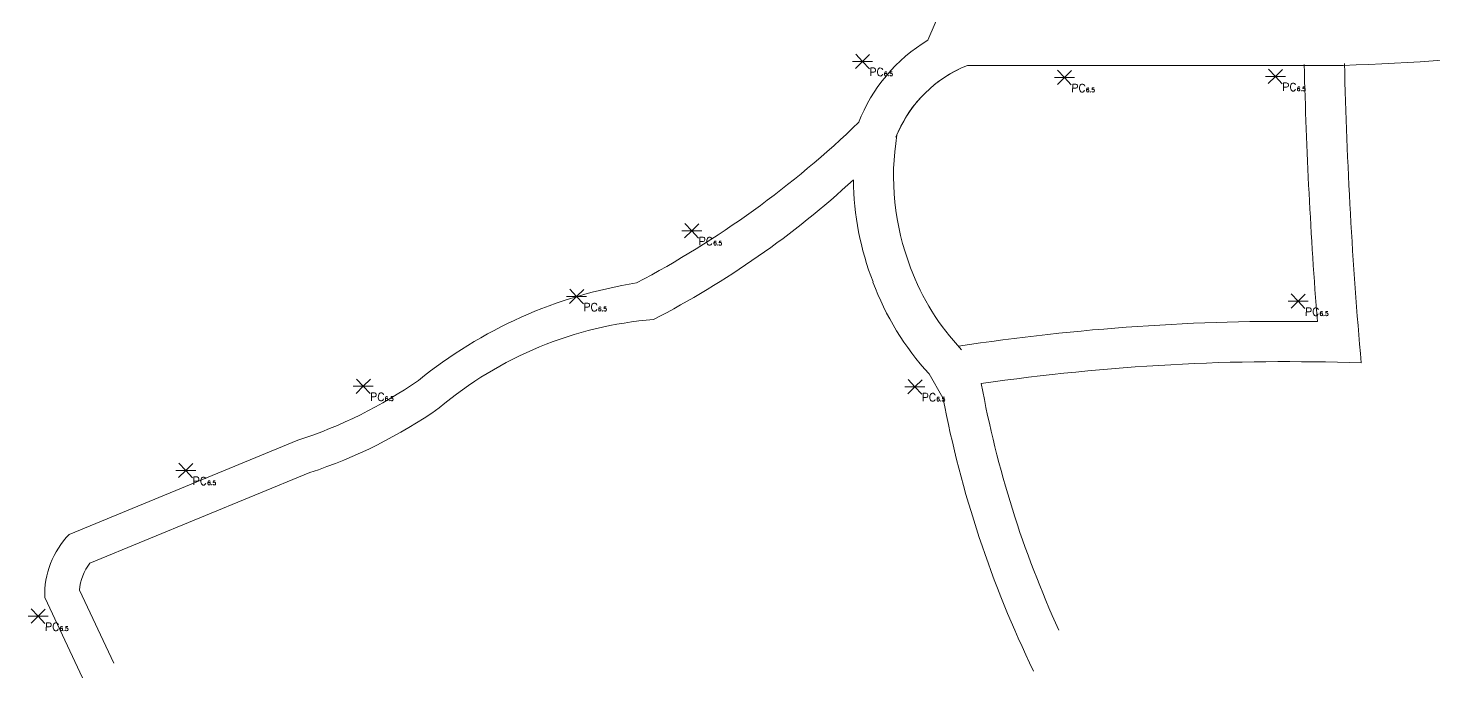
# Model space of a CAD drawing. Header units: metres. Extents: x 383199 to 385363, y 1493349 to 1497259.
# Drawn here: x 384201.1 to 384445.5, y 1496458.2 to 1496571.1 of the extents above; entities that cross this region are included whole.
import ezdxf

# ---------------------------------------------------------------- set-up
doc = ezdxf.new("R2010")
doc.units = ezdxf.units.M
doc.layers.add('_LOTLINE', color=4, linetype='Continuous', lineweight=0)
doc.layers.add('_POLEPED', color=7, linetype='Continuous', lineweight=0)
doc.styles.add('StrandDistance0', font='ENGINEERING.shx', dxfattribs={"height": 1.5})

# ---------------------------------------------------------------- blocks, each defined once
blk = doc.blocks.new('PC6.5')
at = {"layer": '_POLEPED', "color": 1}
for p, q in [((-1.74, 0), (0, 0)), ((-1.24, -1.22), (0, 0)), ((-1.19, 1.27), (0, 0)), ((0, 0), (1.24, 1.22)), ((0, 0), (1.74, 0)), ((0, 0), (1.19, -1.27))]:
    blk.add_line(p, q, dxfattribs=at)
at = {"layer": '_POLEPED', "linetype": 'Continuous', "attachment_point": 7, "rotation": 359.6478, "line_spacing_factor": 0.72, "style": 'StrandDistance0'}
for s, insert, char_height in [('\\Fromans;PC', (1.18, -2.51), 1.3914), ('\\Fromans;6.5', (3.72, -2.51), 0.7317)]:
    blk.add_mtext(s, dxfattribs=dict(at, insert=insert, char_height=char_height))

msp = doc.modelspace()

# ---------------------------------------------------------------- linework, layer by layer
at = {"layer": '_LOTLINE'}
msp.add_line((384360.16, 1496506.84), (384357.75, 1496510.99), dxfattribs=at)
msp.add_lwpolyline([(384357.54, 1496569), (384384.2, 1496630.89), (384384.2, 1496630.89)], dxfattribs=at)
for points in [[(384364.4, 1496564.61), (384420.85, 1496564.61), (384429.77, 1496564.61, 0.084489), (384568.96, 1496592.84)], [(384345.47, 1496554.65, -0.165805), (384357.54, 1496569)], [(384363.4, 1496515.2, -0.102551), (384354.54, 1496529.44, -0.134678), (384352.16, 1496552.52, -0.203167), (384364.4, 1496564.61)], [(384362.84, 1496515.79, -0.041796), (384425.26, 1496520.08, -0.013609), (384422.98, 1496564.76, -0.013609)], [(384366.82, 1496509.31, -0.045051), (384432.88, 1496512.89, -0.015993), (384429.97, 1496564.93)], [(384351.99, 1496552.11, -0.190712), (384363.03, 1496564.01, -0.190712)], [(384306.89, 1496526.8, 0.070228), (384345.54, 1496554.72, 0.110618)], [(384309.84, 1496520.45, 0.066694), (384344.62, 1496544.74)], [(384210.55, 1496458.16), (384203.96, 1496472.12, -0.201552), (384208.21, 1496483.1, 0), (384247.99, 1496499.47, 0.074496), (384268.95, 1496509.87, -0.131907), (384306.89, 1496526.8)], [(384215.98, 1496460.72), (384209.99, 1496473.4, -0.139592), (384211.81, 1496478.1), (384250.06, 1496493.84, 0.074457), (384272.56, 1496505.08, -0.156045), (384309.84, 1496520.45, -0.132629)]]:
    msp.add_lwpolyline(points, format="xyb", dxfattribs=at)
for centre, radius, start, end in [((384395.42, 1496545.33), 50.85, 180.7218, 201.1721), ((384393.33, 1496543.69), 48.33, 200.2514, 222.5785), ((384546.29, 1496542.22), 182.46, 190.3922, 204.5361), ((384546.29, 1496542.22), 189.46, 190.7641, 205.9383)]:
    msp.add_arc(centre, radius, start, end, dxfattribs=at)

# ---------------------------------------------------------------- block references
at = {"layer": '_POLEPED'}
for p in [(384346.17, 1496565.29), (384381.29, 1496562.49), (384417.96, 1496562.68), (384316.48, 1496535.87), (384296.45, 1496524.42), (384421.92, 1496523.62), (384259.36, 1496508.83), (384355.28, 1496508.75), (384228.49, 1496494.2), (384202.82, 1496468.86)]:
    msp.add_blockref('PC6.5', p, dxfattribs=at)

doc.saveas('drawing.dxf')
